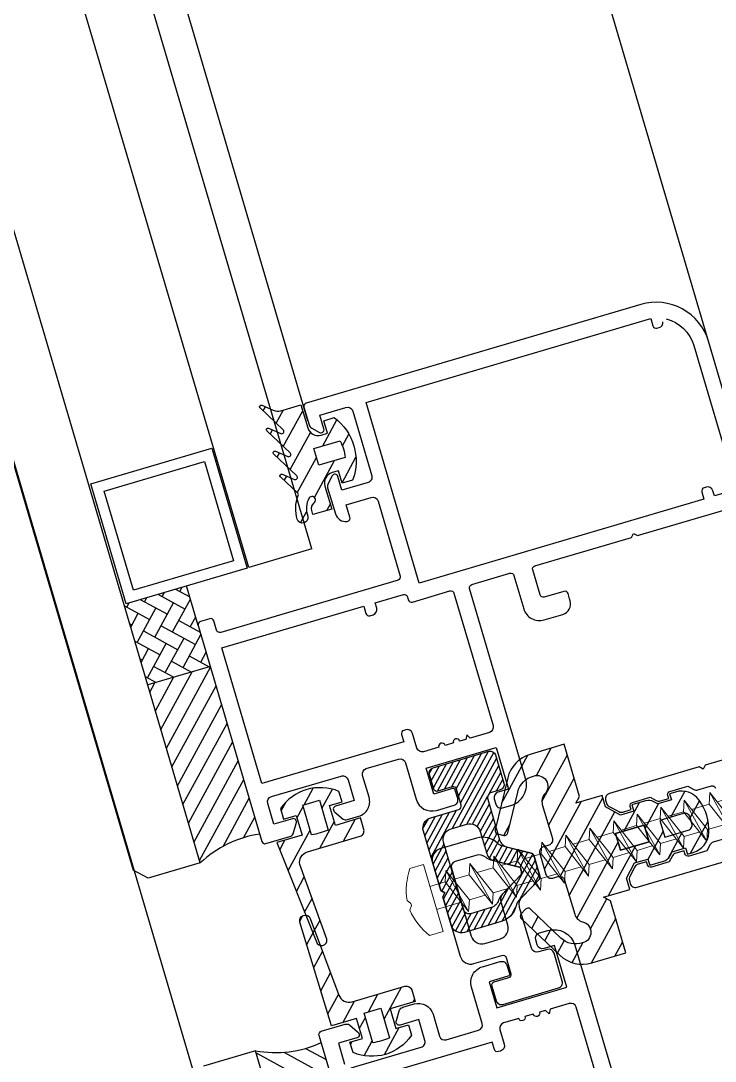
# Model space of a CAD drawing. Header units: millimetres. Extents: x 62878 to 70819, y -67946 to -61850.
# Drawn here: x 64360.57 to 64366.95, y -66255.26 to -66245.69 of the extents above; entities that cross this region are included whole.
import ezdxf

# ---------------------------------------------------------------- set-up
doc = ezdxf.new("R2010")
doc.units = ezdxf.units.MM
doc.layers.add('alan hesabı1', color=7, linetype='Continuous', plot=False)
doc.layers.add('DOGRAMA', color=171, linetype='Continuous', lineweight=0)
pattern_1 = [(61.42665841833924, (64407.10386837934, -66355.78422758801), (0.1394151397588898, -0.07592747398675415), [])]

# ---------------------------------------------------------------- blocks, each defined once
blk = doc.blocks.new('a2we')
at = {"lineweight": 5, "ltscale": 0.5}
for p, q in [((-196.0144480926461, -415.2868589025547), (-196.5925912144022, -417.2488821181558)), ((-196.0144480926461, -415.2868589025547), (-195.4639709594615, -417.7110762494052)), ((-197.5747968978259, -417.6063757508618), (-196.5747276986959, -417.2423803302317)), ((-194.1582851917165, -418.2620245979042), (-197.5747968978259, -417.6063757508618)), ((-195.1583543907882, -418.6260200186506), (-197.5747968978259, -417.6063757508618)), ((-196.8896500078097, -417.895480952812), (-197.0961171580722, -418.3448917148726)), ((-196.5747276986959, -417.2423803302317), (-194.1582851917165, -418.2620245979042)), ((-197.1143788935161, -419.7428166739272), (-197.1143788935161, -418.4283854465556)), ((-194.1582851917165, -418.2620245979042), (-195.1583543907882, -418.6260200186506)), ((-195.1583543907882, -418.6260200186506), (-194.9264251741961, -419.2953524503964)), ((-198.1144480926461, -420.1068120946153), (-197.1143788935161, -419.7428166739268)), ((-197.1143788935161, -419.7428166739268), (-193.9153324771005, -421.0399975355008)), ((-197.1143788935161, -419.7428166739268), (-193.9153324771005, -421.0399975355008)), ((-194.9154016761394, -420.634479622855), (-194.9154016761394, -419.3608343693425)), ((-194.9154016761721, -421.4039929561312), (-198.1144480926461, -420.1068120946153)), ((-193.9153324771005, -421.0399975355008), (-198.1144480926461, -420.1068120946153)), ((-197.1143788935161, -422.2969096404012), (-197.1143788935162, -420.512330007273)), ((-193.9153324771005, -421.0399975355008), (-194.9154016761721, -421.4039929561312)), ((-194.9154016761721, -423.1885725893157), (-194.9154016761721, -421.4039929561312)), ((-198.1144480926461, -422.6609050610894), (-197.1143788935161, -422.2969096404012)), ((-194.9154016761721, -423.9580859226053), (-198.1144480926461, -422.6609050610894)), ((-193.9153324771005, -423.594090501975), (-198.1144480926461, -422.6609050610894)), ((-197.1143788935161, -422.2969096404012), (-193.9153324771005, -423.594090501975)), ((-197.1143788935161, -422.2969096404012), (-193.9153324771005, -423.594090501975)), ((-197.1143788935161, -424.8510026068752), (-197.1143788935162, -423.0664229737469)), ((-193.9153324771005, -423.594090501975), (-194.9154016761721, -423.9580859226053)), ((-194.9154016761721, -425.7426655557898), (-194.9154016761721, -423.9580859226053)), ((-198.1144480926461, -425.2149980275636), (-197.1143788935161, -424.8510026068752)), ((-194.9154016761721, -426.5121788890793), (-198.1144480926461, -425.2149980275636)), ((-193.9153324771005, -426.1481834684492), (-198.1144480926461, -425.2149980275636)), ((-197.1143788935161, -424.8510026068752), (-193.9153324771005, -426.1481834684492)), ((-197.1143788935161, -424.8510026068752), (-193.9153324771005, -426.1481834684492)), ((-197.1143788935161, -427.3050955733496), (-197.1143788935162, -425.6205159402211)), ((-193.9153324771005, -426.1481834684492), (-194.9154016761721, -426.5121788890793)), ((-194.9154016761721, -428.1967585222638), (-194.9154016761721, -426.5121788890793)), ((-198.1144480926461, -427.669090994038), (-197.1143788935161, -427.3050955733496)), ((-194.9154016761721, -428.9662718555534), (-198.1144480926461, -427.669090994038)), ((-193.9153324771005, -428.6022764349236), (-198.1144480926461, -427.669090994038)), ((-197.1143788935161, -427.3050955733496), (-193.9153324771005, -428.6022764349236)), ((-197.1143788935161, -427.3050955733496), (-193.9153324771005, -428.6022764349236)), ((-197.1143788935161, -429.5591885398237), (-197.1143788935161, -428.0237477951896)), ((-193.9153324771005, -428.6022764349236), (-194.9154016761721, -428.9662718555534)), ((-198.1144480926461, -429.9231839605702), (-197.1143788935161, -429.5591885398237)), ((-197.1143788935161, -429.5591885398237), (-193.9153324771005, -430.8563694013976)), ((-197.1143788935161, -429.5591885398237), (-193.9153324771005, -430.8563694013976)), ((-194.9154016761721, -430.450851488738), (-194.9154016761721, -428.9662718555534)), ((-194.9154016761721, -431.2203648220857), (-198.1144480926461, -429.9231839605702)), ((-193.9153324771005, -430.8563694013976), (-198.1144480926461, -429.9231839605702)), ((-197.1143788935161, -431.8132815063559), (-197.1143788935161, -430.2778407616635)), ((-193.9153324771005, -430.8563694013976), (-194.9154016761721, -431.2203648220857)), ((-194.9154016761721, -432.7049444552304), (-194.9154016761721, -431.2203648220857)), ((-198.1144480926461, -432.177276926986), (-197.1143788935161, -431.8132815063559)), ((-194.9154016761721, -433.4744577885599), (-198.1144480926461, -432.177276926986)), ((-193.9153324771005, -433.1104623678716), (-198.1144480926461, -432.177276926986)), ((-197.1143788935161, -431.8132815063559), (-193.9153324771005, -433.1104623678716)), ((-197.1143788935161, -431.8132815063559), (-193.9153324771005, -433.1104623678716)), ((-197.1143788935161, -434.0673744728301), (-197.1143788935161, -432.5319337281958)), ((-193.9153324771005, -433.1104623678716), (-194.9154016761721, -433.4744577885599)), ((-198.1144480926461, -434.4313698935184), (-197.1143788935161, -434.0673744728301)), ((-197.1143788935161, -434.0673744728301), (-193.9153324771005, -435.364555334404)), ((-197.1143788935161, -434.0673744728301), (-193.9153324771005, -435.364555334404)), ((-194.9154016761721, -434.9590374217446), (-194.9154016761721, -433.4744577885599)), ((-194.9154016761721, -435.7285507550341), (-198.1144480926461, -434.4313698935184)), ((-193.9153324771005, -435.364555334404), (-198.1144480926461, -434.4313698935184)), ((-197.1143788935161, -436.3642339800811), (-197.1143788935161, -434.7860266946118)), ((-193.9153324771005, -435.364555334404), (-194.9154016761721, -435.7285507550341)), ((-194.9154016761721, -437.2558969289955), (-194.9154016761721, -435.7285507550341)), ((-198.1144480926461, -436.7282294008277), (-197.1143788935161, -436.3642339800811)), ((-194.9154016761721, -438.0254102623434), (-198.1144480926461, -436.7282294008277)), ((-193.9153324771005, -437.6614148416551), (-198.1144480926461, -436.7282294008277)), ((-197.1143788935161, -436.3642339800811), (-193.9153324771005, -437.6614148416551)), ((-197.1143788935161, -436.3642339800811), (-193.9153324771005, -437.6614148416551)), ((-197.1143788935161, -438.6610934873901), (-197.1143788935161, -437.1337473134849)), ((-193.9153324771005, -437.6614148416551), (-194.9154016761721, -438.0254102623434)), ((-194.9154016761721, -439.5527564362646), (-194.9154016761721, -438.0254102623434)), ((-198.1144480926461, -439.0250889080787), (-197.1143788935161, -438.6610934873901)), ((-194.9154016761721, -440.3222697695944), (-198.1144480926461, -439.0250889080787)), ((-193.9153324771005, -439.9582743489061), (-198.1144480926461, -439.0250889080787)), ((-197.1143788935161, -438.6610934873901), (-193.9153324771005, -439.9582743489061)), ((-197.1143788935161, -438.6610934873901), (-193.9153324771005, -439.9582743489061)), ((-197.1143788935161, -440.9579529946993), (-197.1143788935161, -439.430606820736)), ((-193.9153324771005, -439.9582743489061), (-194.9154016761721, -440.3222697695944)), ((-198.1144480926461, -441.3219484153295), (-197.1143788935161, -440.9579529946993)), ((-197.1143788935161, -440.9579529946993), (-193.9153324771005, -442.2551338562151)), ((-194.9154016761721, -441.849615943574), (-194.9154016761721, -440.3222697695944)), ((-194.9154016761721, -442.6191292769035), (-198.1144480926461, -441.3219484153295)), ((-193.9153324771005, -442.2551338562151), (-198.1144480926461, -441.3219484153295)), ((-197.1143788935161, -443.2537258831643), (-197.1143788935161, -441.7274663280053)), ((-193.9153324771005, -442.2551338562151), (-194.9154016761721, -442.6191292769035)), ((-194.9154016761721, -444.1453888320787), (-194.9154016761721, -442.6191292769035)), ((-198.1144480926461, -443.6177213039109), (-197.1143788935161, -443.2537258831643)), ((-194.9154016761721, -444.9149021654266), (-198.1144480926461, -443.6177213039109)), ((-193.9153324771005, -444.5509067447383), (-198.1144480926461, -443.6177213039109)), ((-197.1143788935161, -443.2537258831643), (-193.9153324771005, -444.5509067447383)), ((-197.1143788935161, -445.5538642814245), (-197.1143788935161, -444.0232392165685)), ((-193.9153324771005, -444.5509067447383), (-194.9154016761721, -444.9149021654266)), ((-194.9154016761721, -446.4455272302989), (-194.9154016761721, -444.9149021654266)), ((-198.1144480926461, -445.9178597020545), (-197.1143788935161, -445.5538642814245)), ((-197.1143788935161, -445.5538642814245), (-193.9153324771005, -446.8510451429402)), ((-197.1143788935161, -445.5538642814245), (-193.9153324771005, -446.8510451429402)), ((-193.9153324771005, -446.8510451429402), (-198.1144480926461, -445.9178597020545)), ((-194.9154016761721, -447.2150405636282), (-198.1144480926461, -445.9178597020545)), ((-197.1143788935161, -447.8540026795677), (-197.1143788935161, -446.3233776147298)), ((-193.9153324771005, -446.8510451429402), (-194.9154016761721, -447.2150405636282)), ((-194.9154016761721, -448.7456656284821), (-194.9154016761721, -447.2150405636282)), ((-197.1143788935161, -447.8540026795677), (-198.1144480926461, -448.2179981003141)), ((-194.9154016761721, -449.5151789618299), (-198.1144480926461, -448.2179981003141)), ((-198.1144480926461, -448.2179981003141), (-193.9153324771005, -449.1511835411412)), ((-193.9153324771005, -449.1511835411412), (-197.1143788935161, -447.8540026795677)), ((-197.1143788935161, -450.1541410778275), (-197.1143788935161, -448.6235160129718)), ((-193.9153324770423, -449.1511835411412), (-194.9154016761721, -449.5151789618299)), ((-194.9154016761723, -451.0458040266858), (-194.9154016761721, -449.5151789618299)), ((-198.1144480926461, -450.5181364984577), (-197.1143788935161, -450.1541410778275)), ((-194.9154016761721, -451.8153173600317), (-198.1144480926461, -450.5181364984577)), ((-193.9153324770423, -451.4513219393434), (-198.1144480926461, -450.5181364984577)), ((-197.1143788935161, -450.1541410778275), (-193.9153324770423, -451.4513219393434)), ((-197.1143788935161, -453.2868589025547), (-197.1143788935162, -450.9236544111328)), ((-193.9153324770423, -451.4513219393434), (-194.9154016761721, -451.8153173600317)), ((-194.9154016761721, -453.2868589025547), (-194.9154016761721, -451.8153173600317)), ((-192.7980524524961, -453.2868589025547), (-199.230843732796, -453.2868589025547)), ((-199.230843732796, -454.5827171301502), (-199.230843732796, -453.2868589025547)), ((-192.7980524524961, -454.5827171301502), (-192.7980524524961, -453.2868589025547))]:
    blk.add_line(p, q, dxfattribs=at)
blk.add_lwpolyline([(-196.4690204826777, -455.6637351848848), (-196.1125089353335, -455.3998333582319), (-195.9163872499585, -455.3998333582319), (-195.5598757026143, -455.6637351848848)], dxfattribs=at)
for centre, radius, start, end in [((-196.9143788935627, -418.4283854465556), 0.2, 155.3251238657465, 180), ((-195.115401676151, -419.3608343693425), 0.2, 0, 19.11162363728389), ((-195.6603624057317, -449.5292358589606), 6.187568978619671, 234.757305859688, 262.4904896380407), ((-196.3685337795604, -449.5292358589606), 6.187568978619673, 277.5095103619591, 305.2426941403116)]:
    blk.add_arc(centre, radius, start, end, dxfattribs=at)

msp = doc.modelspace()

# ---------------------------------------------------------------- hatches: boundary and pattern name
at = {"layer": 'DOGRAMA', "lineweight": -2}
h = msp.add_hatch(dxfattribs=at)
h.set_pattern_fill('ANSI31', color=256, scale=0.05, angle=433.5057849383392, style=0)
h.set_pattern_definition(pattern_1)
edge = h.paths.add_edge_path(flags=16)
edge.add_arc((64363.14993839779, -66249.73863050257), 0.4000000000182461, 4.889699402883025, 27.963617468462076, ccw=False)
edge.add_line((64363.54848265232, -66249.70453538279), (64363.30684697011, -66249.7757748145))
edge.add_line((64363.30684697011, -66249.7757748145), (64363.26160092644, -66249.62230561391))
edge.add_line((64363.26160092644, -66249.62230561391), (64363.50323660857, -66249.5510661822))
edge = h.paths.add_edge_path()
edge.add_arc((64363.14993839776, -66249.73863050243), 0.4999999999976793, -20.443239228868322, 53.296556062951026, ccw=False)
edge.add_line((64363.61844773116, -66249.91327014427), (64363.52252948081, -66249.94154892162))
edge.add_line((64363.52252948081, -66249.94154892162), (64363.48859494803, -66249.82644702114))
edge.add_line((64363.48859494803, -66249.82644702114), (64363.43104399784, -66249.84341428753))
edge.add_arc((64363.45932277516, -66249.93933253794), 0.1000000000350458, 106.4266584177149, 196.4266584205347)
edge.add_line((64363.36340452475, -66249.96761131527), (64363.42561783487, -66250.17863146604))
edge.add_line((64363.42561783487, -66250.17863146604), (64363.25296498418, -66250.22953326523))
edge.add_line((64363.25296498418, -66250.22953326523), (64363.24180069414, -66250.1916653208))
edge.add_arc((64363.3041475569, -66250.17328411559), 0.06500000000142016, 128.0173228656188, 196.4266583788006, ccw=False)
edge.add_arc((64363.24398066625, -66250.09632198108), 0.0326894307357409, 308.0173229350045, 501.8569375548964)
edge.add_arc((64363.39171559445, -66250.17422041568), 0.1992591642444687, 150.5104368826005, 200.7763440424505)
edge.add_arc((64363.15707067976, -66250.25777582283), 0.0500279772688919, -162.60118294773702, 14.912053365945326, ccw=False)
edge.add_arc((64363.41793566108, -66250.1762179668), 0.3233450412614109, 158.0409955297766, 197.3673056847739, ccw=False)
edge.add_arc((64363.09949973576, -66250.0478264608), 0.01999999999116121, 338.0409956070527, 406.4266584686609)
edge.add_line((64363.11328538631, -66250.03333660784), (64362.95386923379, -66249.88166803106))
edge.add_arc((64362.96420847174, -66249.87080064135), 0.01500000001503355, 66.42665834388993, 226.4266583342163, ccw=False)
edge.add_line((64362.97020731116, -66249.8570524078), (64363.08305613038, -66249.90629232944))
edge.add_arc((64363.09105458292, -66249.88796135137), 0.01999999999910828, 246.4266584020146, 406.4266583946219)
edge.add_line((64363.10484023349, -66249.87347149843), (64362.89165592376, -66249.67064788031))
edge.add_arc((64362.90199516169, -66249.65978049058), 0.01500000002107349, 66.42665844253781, 226.4266584712484, ccw=False)
edge.add_line((64362.90799400109, -66249.646032257), (64363.02084282027, -66249.69527217864))
edge.add_arc((64363.02884127281, -66249.67694120055), 0.02000000001535564, 246.4266583995821, 406.4266583507856)
edge.add_line((64363.04262692339, -66249.66245134763), (64362.82944261362, -66249.45962772948))
edge.add_arc((64362.83978185157, -66249.44876033976), 0.01500000002056111, 66.42665836611928, 226.4266583926648, ccw=False)
edge.add_line((64362.84578069099, -66249.43501210619), (64362.9586295102, -66249.4842520278))
edge.add_arc((64362.96662796273, -66249.46592104975), 0.01999999998577074, 246.4266583853426, 406.4266583946219)
edge.add_line((64362.98041361331, -66249.45143119681), (64362.76722930355, -66249.24860757866))
edge.add_arc((64362.77756854146, -66249.23774018897), 0.01499999997439965, 66.42665842030851, 226.4266584167142, ccw=False)
edge.add_line((64362.78356738086, -66249.22399195541), (64362.88885843395, -66249.269934157))
edge.add_arc((64362.92885069662, -66249.17827926663), 0.1000000000030593, 246.4266584129909, 286.4266584104345)
edge.add_line((64362.95712947392, -66249.274197517), (64363.14283006168, -66249.21944896237))
edge.add_line((64363.14283006168, -66249.21944896237), (64363.20504337177, -66249.43046911315))
edge.add_arc((64363.30096162214, -66249.40219033584), 0.09999999999809335, 196.4266584196107, 286.4266584207896)
edge.add_line((64363.32924039946, -66249.4981085862), (64363.38679134967, -66249.48114131985))
edge.add_line((64363.38679134967, -66249.48114131985), (64363.35285681688, -66249.3660394194))
edge.add_line((64363.35285681688, -66249.3660394194), (64363.44877506729, -66249.33776064207))
h = msp.add_hatch(dxfattribs=at)
h.set_pattern_fill('AR-HBONE', color=256, scale=0.03, angle=433.5057849383392, style=0)
h.set_pattern_definition([(331.4266584183393, (64395.28074358262, -66236.79754898587), (0.1627786686581245, 0.04799067648917342), [0.359999999999998, -0.1199999999999995]), (61.42665841833924, (64395.38612825518, -66236.85494298194), (0.1627786686581245, 0.04799067648917342), [0.3599999999999978, -0.1199999999999994])])
h.paths.add_polyline_path([(64362.16156100465, -66251.12470774734), (64362.09086406136, -66250.88491212142), (64361.51535455917, -66251.05458478532), (64361.73408463298, -66251.7964911892), (64362.30959413517, -66251.62681852533)])
h = msp.add_hatch(dxfattribs=at)
h.set_pattern_fill('ANSI31', color=256, scale=0.03999999999999999, angle=433.5057849383392, style=0)
h.set_pattern_definition([(61.42665841833924, (64412.84446017445, -66375.25563241256), (0.1115321118071118, -0.06074197918940329), [])])
h.paths.add_polyline_path([(64362.36141370428, -66251.89983041403, 0.4142135623420975), (64362.39556788692, -66251.91843126914), (64362.76389896144, -66253.16776648017, 0.1532309010706403), (64362.21666823657, -66253.4333573944), (64361.81228172101, -66252.06172641418)])
h.paths.add_polyline_path([(64362.30959413517, -66251.62681852533), (64362.38001455939, -66251.86567623143, 0.4142135623575963), (64362.36141370428, -66251.89983041403), (64361.81228172101, -66252.06172641418), (64361.73408463298, -66251.7964911892)])
h = msp.add_hatch(dxfattribs=at)
h.set_pattern_fill('ANSI31', color=256, scale=0.05, angle=433.5057849383392, style=0)
h.set_pattern_definition(pattern_1)
edge = h.paths.add_edge_path(flags=16)
edge.add_arc((64366.69047205678, -66253.08395879864), 0.04999999999144209, 286.426658404795, 376.4266584071527)
edge.add_line((64366.73843118196, -66253.06981941), (64366.72146391555, -66253.01226845976))
edge.add_arc((64366.67350479036, -66253.02640784843), 0.05000000000665127, 16.42665843442645, 106.4266584447816)
edge.add_line((64366.65936540168, -66252.97844872325), (64366.44354933836, -66253.04207597222))
edge.add_line((64366.44354933836, -66253.04207597222), (64366.48879538209, -66253.1955451728))
edge.add_line((64366.48879538209, -66253.1955451728), (64366.70461144543, -66253.13191792382))
h.paths.add_polyline_path([(64366.34491800653, -66253.23796333876), (64366.29967196284, -66253.08449413821), (64366.03589677432, -66253.16226077582), (64366.08114281805, -66253.31572997638)], flags=16)
edge = h.paths.add_edge_path()
edge.add_arc((64366.64340098129, -66252.97272983546), 0.1999999999899915, 35.86043952302417, 106.4266584076148)
edge.add_line((64366.5868434267, -66252.78089333473), (64366.53283719408, -66252.7968155416))
edge.add_line((64366.53283719408, -66252.7968155416), (64366.54980446047, -66252.85436649183))
edge.add_line((64366.54980446047, -66252.85436649183), (64366.42675643201, -66252.89064371523))
edge.add_line((64366.42675643201, -66252.89064371523), (64366.38861468256, -66252.86987117438))
edge.add_arc((64366.3407863525, -66252.95769173483), 0.09999999997396947, 61.42665841585919, 106.4266584151501)
edge.add_line((64366.3125075752, -66252.86177348449), (64366.18753149278, -66252.89861913993))
edge.add_line((64366.18753149278, -66252.89861913993), (64366.2044987592, -66252.95617009018))
edge.add_line((64366.2044987592, -66252.95617009018), (64366.08145073069, -66252.99244731355))
edge.add_line((64366.08145073069, -66252.99244731355), (64365.94270311616, -66252.91688338332))
edge.add_line((64365.94270311616, -66252.91688338332), (64365.91208164821, -66252.81301900491))
edge.add_line((64365.91208164821, -66252.81301900491), (64365.67228602227, -66252.88371594819))
edge.add_line((64365.67228602227, -66252.88371594819), (64365.70610575881, -66252.82161743437))
edge.add_line((64365.70610575881, -66252.82161743437), (64365.56471187219, -66252.34202618252))
edge.add_line((64365.56471187219, -66252.34202618252), (64365.25125835411, -66252.43443906748))
edge.add_arc((64365.33609468606, -66252.72219381857), 0.2999999999873011, 106.4266584200037, 166.4266584210172)
edge.add_line((64365.04447359558, -66252.65178686166), (64364.92917466677, -66253.12934761461))
edge.add_arc((64364.9583367758, -66253.1363883103), 0.02999999997447413, 166.4266584011719, 256.4266584114185)
edge.add_line((64364.95129608011, -66253.16555041932), (64365.00962029823, -66253.17963181072))
edge.add_arc((64365.0166609939, -66253.15046970166), 0.03000000000300747, 256.4266584715099, 346.42665847151)
edge.add_line((64365.04582310296, -66253.15751039733), (64365.13673234646, -66252.7809701535))
edge.add_arc((64365.33114640677, -66252.82790812476), 0.199999999985751, 104.50706108191511, 166.4266584233926, ccw=False)
edge.add_arc((64365.31383677859, -66252.72875593172), 0.1000000000150432, -43.57334158497008, 109.14150601560621, ccw=False)
edge.add_arc((64365.45873530804, -66252.86661243741), 0.09999999997510009, 136.4266584156171, 196.4266584151501)
edge.add_line((64365.36281705769, -66252.89489121472), (64365.45523066519, -66253.20834718355))
edge.add_arc((64365.40727153999, -66253.2224865722), 0.050000000012379, -73.57334159992058, 16.426658397721724, ccw=False)
edge.add_line((64365.42141092863, -66253.27044569739), (64365.3734660619, -66253.28458088233))
edge.add_arc((64365.38760545058, -66253.33254000751), 0.05000000000172985, 106.4266584447816, 196.4266584504211)
edge.add_line((64365.3396463254, -66253.3466793962), (64365.39620388002, -66253.53851589691))
edge.add_arc((64365.44416300522, -66253.52437650827), 0.050000000012379, 196.4266583977216, 286.4266584080767)
edge.add_line((64365.45830239387, -66253.57233563346), (64365.5062472606, -66253.5582004485))
edge.add_arc((64365.52038664926, -66253.60615957367), 0.04999999998159925, 16.42665842550508, 106.4266584255052, ccw=False)
edge.add_line((64365.56834577442, -66253.59202018501), (64365.66075938193, -66253.90547615386))
edge.add_arc((64365.75667763229, -66253.8771973765), 0.1000000000104387, 196.4266584436027, 256.4266584465897)
edge.add_arc((64365.70973966103, -66254.07161143684), 0.1000000000084862, -76.28818919166059, 76.4266584041091, ccw=False)
edge.add_arc((64365.67049173457, -66253.97892712925), 0.1999999999079647, 226.4266584159106, 288.34625576114, ccw=False)
edge.add_line((64365.53263522893, -66254.12382565864), (64365.25199643388, -66253.8568258224))
edge.add_arc((64365.23131795805, -66253.8785606018), 0.0299999999749, 46.42665844495985, 136.426658425314)
edge.add_line((64365.20958317865, -66253.85788212597), (64365.16822622694, -66253.9013516848))
edge.add_arc((64365.18996100634, -66253.92203016068), 0.03000000000473496, 136.4266583649084, 226.4266583653977)
edge.add_line((64365.16928253047, -66253.94376494008), (64365.52521280996, -66254.2823971179))
edge.add_arc((64365.7319975685, -66254.06504932376), 0.2999999999712055, 226.42665841245, 286.4266584120064)
edge.add_line((64365.81683390041, -66254.35280407485), (64366.13028741854, -66254.26039118985))
edge.add_line((64366.13028741854, -66254.26039118985), (64365.98889353194, -66253.78079993806))
edge.add_line((64365.98889353194, -66253.78079993806), (64365.92679501809, -66253.7469802015))
edge.add_line((64365.92679501809, -66253.7469802015), (64366.16659064403, -66253.6762832582))
edge.add_line((64366.16659064403, -66253.6762832582), (64366.13596917612, -66253.57241887982))
edge.add_line((64366.13596917612, -66253.57241887982), (64366.21153310637, -66253.43367126524))
edge.add_line((64366.21153310637, -66253.43367126524), (64366.33458113478, -66253.39739404185))
edge.add_line((64366.33458113478, -66253.39739404185), (64366.35154840118, -66253.45494499209))
edge.add_line((64366.35154840118, -66253.45494499209), (64366.47652448365, -66253.4180993366))
edge.add_arc((64366.44824570634, -66253.32218108627), 0.09999999996114095, 286.4266584215065, 331.4266584211875)
edge.add_line((64366.53606626679, -66253.37000941632), (64366.55683880768, -66253.33186766692))
edge.add_line((64366.55683880768, -66253.33186766692), (64366.6798868361, -66253.29559044352))
edge.add_line((64366.6798868361, -66253.29559044352), (64366.69685410251, -66253.35314139372))
edge.add_line((64366.69685410251, -66253.35314139372), (64366.75086033509, -66253.33721918684))
edge.add_arc((64366.69430278051, -66253.1453826861), 0.1999999999957418, 286.4266584044366, 356.9928772908863)
edge.add_arc((64366.42417525338, -66253.13119222914), 0.4704999999738341, 356.9928773079781, 395.8604395431292)
at = {"layer": 'DOGRAMA', "lineweight": -2, "ltscale": 5}
h = msp.add_hatch(dxfattribs=at)
h.set_pattern_fill('ANSI31', color=256, scale=0.015, angle=433.5057849383392, style=0)
h.set_pattern_definition([(61.42665841833924, (64407.10386837934, -66355.78422758801), (0.04182454192766689, -0.02277824219602622), [])])
edge = h.paths.add_edge_path(flags=16)
edge.add_line((64365.16392441733, -66253.48859435873), (64365.17163805712, -66253.51475810779))
edge.add_arc((64365.14286258203, -66253.52324174096), 0.02999999997235457, -43.57334162355619, 16.426658376905323, ccw=False)
edge.add_line((64365.16459736141, -66253.5439202168), (64364.98513689148, -66253.7325479356))
edge.add_arc((64365.05758615617, -66253.80147618837), 0.09999999992970719, 136.4266584369058, 164.2856165473396)
edge.add_arc((64364.86506139924, -66253.74730776632), 0.1000000000283972, 286.4266584200727, 344.28561653793975, ccw=False)
edge.add_line((64364.89334017656, -66253.8432260167), (64364.70131926928, -66253.89983793838))
edge.add_arc((64364.68717988063, -66253.85187881324), 0.04999999996558376, 196.4266584118683, 286.42665842222345, ccw=False)
edge.add_line((64364.63922075547, -66253.86601820188), (64364.45540870284, -66253.2425495745))
edge.add_arc((64364.55132695324, -66253.21427079718), 0.1000000000260092, 106.42665841771489, 196.4266584148952, ccw=False)
edge.add_line((64364.52304817591, -66253.11835254678), (64364.66710995805, -66253.07588001377))
edge.add_arc((64364.69538873537, -66253.17179826413), 0.09999999999317194, 16.426658419610817, 106.42665842478829, ccw=False)
edge.add_line((64364.79130698574, -66253.14351948681), (64364.85105884563, -66253.34619069118))
edge.add_arc((64364.94697709598, -66253.31791191388), 0.09999999998002031, 196.4266584139712, 256.4266584143095)
edge.add_line((64364.92350811033, -66253.41511894403), (64365.1421896379, -66253.46791588291))
edge.add_arc((64365.13514894224, -66253.49707799195), 0.0299999999854468, 16.426658483536073, 76.4266584920033, ccw=False)
edge = h.paths.add_edge_path()
edge.add_line((64364.61620815888, -66252.90322716311), (64364.57237605409, -66252.75455387503))
edge.add_arc((64364.54360057894, -66252.76303750824), 0.03000000004053166, 16.42665842544137, 106.4266584121125)
edge.add_line((64364.53511694574, -66252.73426203309), (64364.40083139523, -66252.77385232138))
edge.add_arc((64364.39234776206, -66252.74507684627), 0.02999999998631252, 196.4266583384587, 286.42665836904604, ccw=False)
edge.add_line((64364.36357228695, -66252.75356047942), (64364.32398199866, -66252.61927492895))
edge.add_arc((64364.37194112387, -66252.60513554029), 0.05000000003045205, 106.42665840664301, 196.4266584090007, ccw=False)
edge.add_line((64364.35780173521, -66252.55717641507), (64364.87096437466, -66252.40588495643))
edge.add_arc((64364.88510376333, -66252.45384408164), 0.05000000002758818, 16.426658427353118, 106.42665842735309, ccw=False)
edge.add_line((64364.93306288854, -66252.43970469297), (64365.00941558727, -66252.69868396899))
edge.add_arc((64364.9614564621, -66252.71282335765), 0.04999999998857822, -73.57334158249222, 16.426658423147387, ccw=False)
edge.add_line((64364.97559585075, -66252.76078248282), (64364.89406533793, -66252.78481944352))
edge.add_arc((64364.90820472658, -66252.83277856871), 0.05000000000745758, 106.4266584080767, 196.4266584024372)
edge.add_line((64364.8602456014, -66252.84691795736), (64364.97044608165, -66253.2207048837))
edge.add_arc((64365.06636433199, -66253.1924261064), 0.09999999997304133, 196.4266584151501, 256.4266584123527)
edge.add_line((64365.04289534635, -66253.28963313653), (64365.26157687391, -66253.34243007546))
edge.add_arc((64365.25453617827, -66253.3715921845), 0.02999999998203161, 16.426658514123517, 76.42665851901921, ccw=False)
edge.add_line((64365.28331165335, -66253.36310855126), (64365.34000557221, -66253.5554075833))
edge.add_arc((64365.31123009708, -66253.56389121652), 0.03000000001959474, -43.573341557486515, 16.426658437230174, ccw=False)
edge.add_line((64365.33296487653, -66253.58456969238), (64365.14692162104, -66253.78011646036))
edge.add_arc((64365.2193708857, -66253.84904471322), 0.09999999996353258, 136.426658386295, 166.9153300980024)
edge.add_arc((64364.92715991308, -66253.78112750285), 0.2000000000079244, 286.42665842161006, 346.91533013303297, ccw=False)
edge.add_line((64364.98371746772, -66253.97296400358), (64364.64781918486, -66254.07199409125))
edge.add_arc((64364.61954040756, -66253.97607584088), 0.1000000000009572, 196.4266584104345, 286.4266584104345, ccw=False)
edge.add_line((64364.52362215718, -66254.00435461818), (64364.44726945845, -66253.74537534222))
edge.add_line((64364.44726945845, -66253.74537534222), (64364.46756130038, -66253.70811623389))
edge.add_line((64364.46756130038, -66253.70811623389), (64364.43030219205, -66253.68782439198))
edge.add_line((64364.43030219205, -66253.68782439198), (64364.26911316135, -66253.14109036488))
edge.add_arc((64364.36503141171, -66253.11281158756), 0.09999999999111438, 106.42665842078961, 196.4266584207896, ccw=False)
edge.add_line((64364.33675263439, -66253.0168933372), (64364.59591631698, -66252.94048627141))
edge.add_arc((64364.58743268378, -66252.91171079631), 0.02999999999660028, 286.4266584356903, 376.4266584223615)
at = {"layer": 'DOGRAMA', "lineweight": -2}
h = msp.add_hatch(dxfattribs=at)
h.set_pattern_fill('ANSI31', color=256, scale=0.05, angle=433.5057849383392, style=0)
h.set_pattern_definition(pattern_1)
edge = h.paths.add_edge_path(flags=16)
edge.add_arc((64363.12968966725, -66252.51660694477), 0.6682513992299141, 279.55097920493665, 293.30233763511785, ccw=False)
edge.add_line((64363.24056934277, -66253.17559528316), (64363.15991993782, -66252.90204209075))
edge.add_line((64363.15991993782, -66252.90204209075), (64363.31338913845, -66252.85679604702))
edge.add_line((64363.31338913845, -66252.85679604702), (64363.39403854335, -66253.13034923945))
edge = h.paths.add_edge_path()
edge.add_line((64363.72097987768, -66253.12538582696), (64363.68987322265, -66253.01987575159))
edge.add_line((64363.68987322265, -66253.01987575159), (64363.45966942174, -66253.08774481712))
edge.add_line((64363.45966942174, -66253.08774481712), (64363.40593974485, -66252.90550014144))
edge.add_line((64363.40593974485, -66252.90550014144), (64363.5210416453, -66252.87156560867))
edge.add_line((64363.5210416453, -66252.87156560867), (64363.49276286801, -66252.77564735827))
edge.add_arc((64363.3209051854, -66253.18286835102), 0.442000000013453, 67.11901030265365, 145.7343065346807)
edge.add_line((64362.95562066594, -66252.93400851125), (64362.98389944326, -66253.02992676162))
edge.add_line((64362.98389944326, -66253.02992676162), (64363.0990013437, -66252.99599222887))
edge.add_line((64363.0990013437, -66252.99599222887), (64363.15273102063, -66253.17823690454))
edge.add_line((64363.15273102063, -66253.17823690454), (64362.92252721973, -66253.24610597013))
edge.add_line((64362.92252721973, -66253.24610597013), (64363.28457444208, -66254.15796598772))
edge.add_arc((64363.33253356727, -66254.14382659906), 0.05000000000253616, 196.4266584184318, 369.7168216089896)
edge.add_line((64363.38181626524, -66254.13538766069), (64363.13254764683, -66253.44875119893))
edge.add_arc((64363.23004246261, -66253.42650797762), 0.09999999999177128, 106.42665842078961, 192.8519288514588, ccw=False)
edge.add_line((64363.20176368529, -66253.33058972727), (64363.68716014118, -66253.18748434083))
edge.add_arc((64363.6730207525, -66253.13952521564), 0.05000000001568779, 286.426658440066, 376.4266584344264)
h = msp.add_hatch(dxfattribs=at)
h.set_pattern_fill('ANSI31', color=256, scale=0.05, angle=433.5057849383392, style=0)
h.set_pattern_definition(pattern_1)
edge = h.paths.add_edge_path(flags=16)
edge.add_arc((64363.69325411029, -66254.42815052917), 0.6682513992691832, 279.55097920944417, 293.3023376397809, ccw=False)
edge.add_line((64363.80413378587, -66255.08713886759), (64363.72348438098, -66254.81358567518))
edge.add_line((64363.72348438098, -66254.81358567518), (64363.87695358156, -66254.76833963145))
edge.add_line((64363.87695358156, -66254.76833963145), (64363.95760298645, -66255.04189282387))
edge = h.paths.add_edge_path()
edge.add_line((64364.16126896088, -66254.60111294375), (64364.19237561594, -66254.70662301917))
edge.add_line((64364.19237561594, -66254.70662301917), (64363.96217181505, -66254.77449208473))
edge.add_line((64363.96217181505, -66254.77449208473), (64364.01590149191, -66254.95673676043))
edge.add_line((64364.01590149191, -66254.95673676043), (64364.13100339239, -66254.92280222767))
edge.add_line((64364.13100339239, -66254.92280222767), (64364.15928216973, -66255.01872047801))
edge.add_arc((64363.79399765028, -66254.76986063822), 0.4420000000072744, 247.1190103017847, 325.73430653205963, ccw=False)
edge.add_line((64363.62213996767, -66255.17708163097), (64363.59386119032, -66255.08116338062))
edge.add_line((64363.59386119032, -66255.08116338062), (64363.70896309076, -66255.04722884783))
edge.add_line((64363.70896309076, -66255.04722884783), (64363.65523341389, -66254.86498417212))
edge.add_line((64363.65523341389, -66254.86498417212), (64363.425029613, -66254.93285323768))
edge.add_line((64363.425029613, -66254.93285323768), (64363.13375836152, -66253.97674823372))
edge.add_arc((64363.18171748669, -66253.96260884506), 0.04999999998857822, 23.136495245563196, 196.4266584231474, ccw=False)
edge.add_line((64363.22769605702, -66253.94296269864), (64363.49152678032, -66254.64868463403))
edge.add_arc((64363.58549521384, -66254.61448034328), 0.1000000000145663, 200.0013879965583, 286.4266584304278)
edge.add_line((64363.61377399118, -66254.71039859366), (64364.09917044706, -66254.56729320722))
edge.add_arc((64364.1133098357, -66254.6152523324), 0.04999999999144209, 16.426658404794978, 106.426658404795, ccw=False)
h = msp.add_hatch(dxfattribs=at)
h.set_pattern_fill('ANSI31', color=256, scale=0.03999999999999999, angle=433.5057849383392, style=0)
h.set_pattern_definition([(331.4266584183393, (64339.16879150298, -66125.3565241649), (0.06074197918940329, 0.1115321118071118), [])])
h.paths.add_polyline_path([(64363.67920472725, -66256.36962088115, -0.4142135623420975), (64363.69780558228, -66256.33546669853), (64363.32947450777, -66255.08613148751, -0.1532309010706403), (64362.72568622829, -66255.15988590104), (64363.13007274391, -66256.53151688127)])
h.paths.add_polyline_path([(64363.78377933404, -66256.62707944239), (64363.71335890984, -66256.38822173626, -0.4142135623575963), (64363.67920472725, -66256.36962088115), (64363.13007274391, -66256.53151688127), (64363.20826983186, -66256.79675210625)])

# ---------------------------------------------------------------- linework, layer by layer
at = {"layer": 'alan hesabı1'}
msp.add_lwpolyline([(63724.95426861863, -65595.46300699344), (64131.54280300612, -65475.35181634451), (64132.28794008258, -65475.75773597493), (64579.09331549415, -66991.10609428944), (64176.60329802258, -67109.7100704219), (64175.12696321385, -67104.70251828383), (64170.38691273129, -67106.09998781179)], close=True, dxfattribs=at)
at = {"layer": 'DOGRAMA', "lineweight": -2}
for p, q in [((64362.2166682366, -66253.43335739442), (64334.01036657398, -66157.77471417059)), ((64333.45599522083, -66158.05349974791), (64361.59972861199, -66253.49994939785)), ((64366.92766252533, -66248.76094250329), (64340.53965305874, -66159.26884200957)), ((64363.24188306572, -66250.54556679363), (64336.43835484861, -66159.64427907669)), ((64362.66282212412, -66250.71628649879), (64335.86285860597, -66159.81399670892)), ((64363.2074097082, -66249.36775299817), (64337.08533862491, -66160.77755397414)), ((64363.24188306572, -66250.54556679363), (64362.66282212412, -66250.71628649879)), ((64362.19832341516, -66251.24940147281), (64362.09086406134, -66250.88491212143)), ((64362.30959413523, -66251.6268185253), (64361.73408463298, -66251.7964911892)), ((64362.30959413523, -66251.6268185253), (64361.73408463298, -66251.7964911892)), ((64361.73707698471, -66253.57475128099), (64361.59972861199, -66253.49994939785)), ((64362.21666823657, -66253.4333573944), (64361.73707698473, -66253.57475128096)), ((64362.72568622825, -66255.15988590101), (64362.24609497641, -66255.3012797876)), ((64390.93229474538, -66350.81932114127), (64362.72599308271, -66255.16067791746))]:
    msp.add_line(p, q, dxfattribs=at)
at = {"layer": 'DOGRAMA', "lineweight": -2, "ltscale": 0.5}
for points in [[(64367.53550628488, -66250.82269429548), (64366.89075016208, -66248.63575818711, 0.4142135623730951), (64366.26976502366, -66248.29756082185), (64363.19078918688, -66249.20530957369, 0.4142135623730951), (64363.17049734496, -66249.24256868199), (64363.21837048708, -66249.40494868807, 0.1991096956269791), (64363.24241905852, -66249.43471294867), (64363.31329830225, -66249.47331479598, 0.6680969080520953), (64363.35395187805, -66249.4404781522), (64363.31670590045, -66249.31414422463), (64363.55650152638, -66249.24344728135, -0.4142135623730951), (64363.61860004024, -66249.27726701787), (64363.79392845957, -66249.87196017013, -0.4142135623730951), (64363.76010872305, -66249.934058684), (64363.52031309711, -66250.00475562728), (64363.48306429163, -66249.87841210788, 0.6680969080520438), (64363.43109920494, -66249.8728814515), (64363.39249735762, -66249.9437606952, 0.1989616347782854), (64363.38844470963, -66249.98182022941), (64363.45914448077, -66250.22162544714, 0.3728392455561729), (64363.56934828567, -66250.29231899245, 0.4568501953068724), (64363.59383791817, -66250.25414307823), (64363.55990338539, -66250.13904117777), (64363.79010718623, -66250.07117211224, -0.4142135623730951), (64363.85220570004, -66250.10499184876), (64364.05581289675, -66250.7956032514, -0.4142135623730951), (64364.03552105484, -66250.83286235972), (64362.40491079858, -66251.31360157406, -0.4142135623730951), (64362.3676516903, -66251.29330973215), (64362.34220079073, -66251.20698330684, 0.4142135623730951), (64362.3049416824, -66251.18669146491), (64362.21861525707, -66251.21214236449, 0.4142135623730951), (64362.19832341516, -66251.24940147281), (64362.78369410561, -66253.23490925542, 0.4142135623730951), (64362.82095321394, -66253.2552010973), (64363.04088417019, -66253.1903606888, 0.1989616347783402), (64363.07065802263, -66253.16630928947), (64363.09879440012, -66253.07029354355, 0.6680475602943508), (64363.06395898559, -66253.02717456414), (64362.89363694836, -66253.077389189), (64362.83707939373, -66252.88555268827, -0.4142135623730951), (64362.8708991303, -66252.82345417443), (64363.51355140773, -66252.63398636642, -0.4142135623730951), (64363.57564992156, -66252.66780610292), (64363.63220747621, -66252.85964260368), (64363.46188543901, -66252.90985722854, 0.6680475602943992), (64363.45601314816, -66252.96497772109), (64363.53174664392, -66253.03037037903, 0.1991096956271691), (64363.56979658633, -66253.03442585493), (64363.67462564217, -66253.0035199792, 0.4142135623730951), (64363.76932090447, -66252.82964414047), (64363.70993547208, -66252.62821581468, -0.4142135623730951), (64363.74375520863, -66252.56611730084), (64364.04110178478, -66252.47845309117, -0.4142135623730951), (64364.10320029862, -66252.51227282769), (64364.20217601921, -66252.84798670399, 0.4142135623730951), (64364.38847156073, -66252.94944591356), (64364.55153258636, -66252.9013719921, 0.4142135623730951), (64364.58535232287, -66252.83927347827), (64364.56272930103, -66252.76253887799, 0.4142135623730951), (64364.53788989547, -66252.74901098337), (64364.36523704487, -66252.79991278253), (64364.29454010151, -66252.56011715658), (64364.937192379, -66252.37064934861), (64365.05030748827, -66252.75432235004), (64364.95438923792, -66252.78260112739, 0.4142135623730951), (64364.92056950136, -66252.84469964121), (64364.93470889003, -66252.89265876643, 0.4142135623730951), (64364.99680740386, -66252.92647850294), (64365.07354200415, -66252.90385548108, 0.4142135623730951), (64365.20882095025, -66252.6554614257), (64364.69414720309, -66250.90974926903, -0.4142135623730951), (64364.71443904503, -66250.87249016073), (64365.06454065887, -66250.76927262354, -0.4142135623730951), (64365.10179976717, -66250.78956446545), (64365.19229185455, -66251.09650286663, 0.4142135623730951), (64365.37858739613, -66251.19796207618), (64365.55124024681, -66251.14706027703, 0.4142135623730951), (64365.61887971983, -66251.02286324935), (64365.61322396437, -66251.00367959925), (64365.59908457568, -66250.9557204741, 0.4142135623730951), (64365.56182546739, -66250.93542863218), (64365.37958079173, -66250.98915830908, -0.4142135623730951), (64365.34232168341, -66250.96886646716), (64365.27445261781, -66250.73866266626, -0.4142135623730951), (64365.29474445976, -66250.701403558), (64366.18198827565, -66250.4398248678), (64366.20228011756, -66250.4025657595), (64366.23953922585, -66250.4228576014), (64367.12678304173, -66250.16127891124, -0.4142135623730951)], [(64366.50322472435, -66248.4291235032, -0.2621398995659221), (64366.75646461156, -66248.67534847536), (64367.13257234991, -66249.95106120523, -0.4142135623730951), (64367.09875261336, -66250.01315971908), (64366.94528341277, -66250.05840576277), (64366.93114402412, -66250.01044663762, 0.4142135623730951), (64366.86904551028, -66249.97662690106), (64366.84986186021, -66249.98228265655, 0.4142135623730951), (64366.82957001827, -66250.01954176484), (64366.84936516237, -66250.0866845401), (64364.23079692732, -66250.85869516082), (64363.74157407982, -66249.19930942949), (64366.36014231478, -66248.42729880873), (64366.37993745898, -66248.49444158401, 0.4142135623730951), (64366.41719656725, -66248.51473342594), (64366.43638021727, -66248.50907767047, 0.3618128521052944), (64366.47196785687, -66248.4559010107)], [(64368.5882008334, -66252.02404111781), (64366.86167232678, -66252.53305910948), (64366.84138048488, -66252.5703182178), (64366.80412137659, -66252.55002637587), (64365.97922442342, -66252.7932238608, 0.4142135623730951), (64365.94540468693, -66252.85532237466), (64365.95368734903, -66252.88341617973, 0.1989123673795887), (64365.97773230915, -66252.9131870713), (64366.06555286964, -66252.96101540138, 0.1989123673797732), (64366.10360642334, -66252.96506424634), (64366.17965935362, -66252.94264219556), (64366.17117572046, -66252.91386672042, -0.4142135623730951), (64366.19146756235, -66252.87660761215), (64366.35452858797, -66252.8285336907), (64366.41085857095, -66252.85921180304, 0.1989123673797732), (64366.44891212467, -66252.863260648), (64366.52496505494, -66252.84083859723), (64366.51648142175, -66252.81206312211, -0.4142135623729841), (64366.53677326366, -66252.77480401381), (64366.69983428927, -66252.72673009237), (64366.75616427226, -66252.7574082047, 0.1989123673797501), (64366.79421782599, -66252.76145704965), (64366.91822988143, -66252.72489561023, -0.4142135623729288), (64366.95548898976, -66252.74518745215)], [(64367.059623768, -66253.20448686206), (64366.93561171256, -66253.2410483015, 0.1989123673796753), (64366.90584082102, -66253.26509326162), (64366.87516270864, -66253.32142324463), (64366.71210168307, -66253.36949716609, -0.4142135623736503), (64366.67484257474, -66253.34920532415), (64366.6663589415, -66253.32042984906), (64366.59030601125, -66253.34285189984, 0.1989123673797502), (64366.56053511965, -66253.36689685997), (64366.52985700733, -66253.42322684299), (64366.36679598172, -66253.47130076443, -0.4142135623732063), (64366.3295368734, -66253.4510089225), (64366.32105324018, -66253.42223344739), (64366.24500030991, -66253.44465549816, 0.1989123673796753), (64366.21522941833, -66253.46870045834), (64366.16740108825, -66253.55652101878, 0.1989123673797207), (64366.16335224333, -66253.59457457247), (64366.17163490541, -66253.62266837759, 0.4142135623730951), (64366.23373341931, -66253.65648811411), (64367.05863037244, -66253.41329062918)], [(64363.60614734048, -66255.31732868399), (64364.24879961796, -66255.12786087596, 0.4142135623730951), (64364.2826193545, -66255.06576236212), (64364.22606179986, -66254.87392586136), (64364.05573976271, -66254.92414048624, -0.6680475602943992), (64364.02090434809, -66254.88102150681), (64364.04905031741, -66254.78500293303, -0.1991096956271691), (64364.07881457808, -66254.76095436157), (64364.18364363386, -66254.73004848584, -0.4142135623730951), (64364.35751947263, -66254.8247437481), (64364.41690490502, -66255.02617207389, 0.4142135623730951), (64364.47900341883, -66255.0599918104), (64364.77634999497, -66254.97232760073, 0.4142135623730951), (64364.81016973151, -66254.91022908689), (64364.71119401091, -66254.5745152106, -0.4142135623730951), (64364.81265322047, -66254.38821966907), (64364.97571424611, -66254.34014574763, -0.4142135623730951), (64365.03781275995, -66254.37396548416), (64365.06043578178, -66254.45070008446, -0.4142135623730951), (64365.0469078872, -66254.47553948998), (64364.87425503652, -66254.52644128917), (64364.94495197983, -66254.7662369151), (64365.58760425724, -66254.57676910705), (64365.474489148, -66254.19309610559), (64365.37857089763, -66254.22137488291, -0.4142135623730951), (64365.31647238375, -66254.18755514636), (64365.30233299511, -66254.1395960212, -0.4142135623730951), (64365.33615273167, -66254.07749750737), (64365.41288733196, -66254.05487448549, -0.4142135623730951), (64365.66128138734, -66254.19015343158), (64366.17595513447, -66255.9358655883, 0.4142135623730951)], [(64363.89505005415, -66257.00449649488), (64363.30967936369, -66255.01898871223, -0.4142135623730951), (64363.3299712056, -66254.98172960394), (64363.54990216191, -66254.91688919542, -0.1989616347783402), (64363.58796169611, -66254.92094184346), (64363.66368560008, -66254.98633732928, -0.6680475602943508), (64363.6578133092, -66255.04145782183), (64363.48749127202, -66255.09167244671), (64363.54404882668, -66255.28350894747, 0.4142135623730951)]]:
    msp.add_lwpolyline(points, format="xyb", dxfattribs=at)
at = {"layer": 'DOGRAMA', "lineweight": -2}
for points in [[(64363.44877506729, -66249.33776064207, -0.3333333333332296), (64363.61844773116, -66249.91327014427), (64363.52252948081, -66249.94154892162), (64363.48859494803, -66249.82644702114), (64363.43104399784, -66249.84341428753, 0.4142135623730951), (64363.36340452475, -66249.96761131527), (64363.42561783487, -66250.17863146604), (64363.25296498418, -66250.22953326523), (64363.24180069414, -66250.1916653208, -0.3076847592325949), (64363.26411407671, -66250.12207551803, 1.128701775595035), (64363.21827137544, -66250.07613210125, 0.2229122392588673), (64363.20541381304, -66250.24490181902, -0.9785310008372164), (64363.10933165743, -66250.27273524315, -0.1732976222504512), (64363.11804876877, -66250.05530532259, 0.3075716929246892), (64363.11328538631, -66250.03333660784), (64362.95386923379, -66249.88166803106, -0.8390996311771624), (64362.97020731116, -66249.8570524078), (64363.08305613038, -66249.90629232944, 0.8390996311772869), (64363.10484023349, -66249.87347149843), (64362.89165592376, -66249.67064788031, -0.8390996311771624), (64362.90799400109, -66249.646032257), (64363.02084282027, -66249.69527217864, 0.839099631177325), (64363.04262692339, -66249.66245134763), (64362.82944261362, -66249.45962772948, -0.8390996311769768), (64362.84578069099, -66249.43501210619), (64362.9586295102, -66249.4842520278, 0.8390996311770358), (64362.98041361331, -66249.45143119681), (64362.76722930355, -66249.24860757866, -0.8390996311781366), (64362.78356738086, -66249.22399195541), (64362.88885843395, -66249.269934157, 0.1763269807084491), (64362.95712947392, -66249.274197517), (64363.14283006168, -66249.21944896237), (64363.20504337177, -66249.43046911315, 0.4142135623728453), (64363.32924039946, -66249.4981085862), (64363.38679134967, -66249.48114131985), (64363.35285681688, -66249.3660394194)], [(64363.50323660857, -66249.5510661822, -0.1010205144335734), (64363.54848265232, -66249.70453538279), (64363.30684697011, -66249.7757748145), (64363.26160092644, -66249.62230561391)], [(64363.50323660857, -66249.5510661822, -0.1010205144335734), (64363.54848265232, -66249.70453538279), (64363.3068469701, -66249.77577481452), (64363.26160092644, -66249.62230561391)], [(64366.80549024414, -66252.85556725242, 0.3180171180317411), (64366.5868434267, -66252.78089333473), (64366.53283719408, -66252.7968155416), (64366.54980446047, -66252.85436649183), (64366.42675643201, -66252.89064371523), (64366.38861468256, -66252.86987117438, 0.198912367379756), (64366.3125075752, -66252.86177348449), (64366.18753149278, -66252.89861913993), (64366.2044987592, -66252.95617009018), (64366.08145073069, -66252.99244731355), (64365.94270311616, -66252.91688338332), (64365.91208164821, -66252.81301900491), (64365.67228602227, -66252.88371594819), (64365.70610575881, -66252.82161743437), (64365.56471187219, -66252.34202618252), (64365.25125835411, -66252.43443906748, 0.2679491924317952), (64365.04447359558, -66252.65178686166), (64364.92917466677, -66253.12934761461, 0.4142135623735607), (64364.95129608011, -66253.16555041932), (64365.00962029823, -66253.17963181072, 0.4142135623726812), (64365.04582310296, -66253.15751039733), (64365.13673234646, -66252.7809701535, -0.2769467766270159), (64365.28104654361, -66252.63428476949, -0.7863209524829787), (64365.38628604333, -66252.79768418458, 0.2679491924310053), (64365.36281705769, -66252.89489121472), (64365.45523066519, -66253.20834718355, -0.4142135623730951), (64365.42141092863, -66253.27044569739), (64365.3734660619, -66253.28458088233, 0.4142135623730951), (64365.3396463254, -66253.3466793962), (64365.39620388002, -66253.53851589691, 0.4142135623730951), (64365.45830239387, -66253.57233563346), (64365.5062472606, -66253.5582004485, -0.4142135623730133), (64365.56834577442, -66253.59202018501), (64365.66075938193, -66253.90547615386, 0.2679491924310054), (64365.7332086467, -66253.97440440668, -0.7863209524829787), (64365.7334435024, -66254.16876146464, -0.2769467766270156), (64365.53263522893, -66254.12382565864), (64365.25199643388, -66253.8568258224, 0.4142135623726812), (64365.20958317865, -66253.85788212597), (64365.16822622694, -66253.9013516848, 0.4142135623735606), (64365.16928253047, -66253.94376494008), (64365.52521280996, -66254.2823971179, 0.2679491924317952), (64365.81683390041, -66254.35280407485), (64366.13028741854, -66254.26039118985), (64365.98889353194, -66253.78079993806), (64365.92679501809, -66253.7469802015), (64366.16659064403, -66253.6762832582), (64366.13596917612, -66253.57241887982), (64366.21153310637, -66253.43367126524), (64366.33458113478, -66253.39739404185), (64366.35154840118, -66253.45494499209), (64366.47652448365, -66253.4180993366, 0.1989123673796753), (64366.53606626679, -66253.37000941632), (64366.55683880768, -66253.33186766692), (64366.6798868361, -66253.29559044352), (64366.69685410251, -66253.35314139372), (64366.75086033509, -66253.33721918684, 0.3180171180316094), (64366.8940273847, -66253.15587470614, 0.1712365548905719)], [(64363.72097987768, -66253.12538582696), (64363.68987322265, -66253.01987575159), (64363.45966942174, -66253.08774481712), (64363.40593974485, -66252.90550014144), (64363.5210416453, -66252.87156560867), (64363.49276286801, -66252.77564735827, 0.3571428571427583), (64362.95562066594, -66252.93400851125), (64362.98389944326, -66253.02992676162), (64363.0990013437, -66252.99599222887), (64363.15273102063, -66253.17823690454), (64362.92252721973, -66253.24610597013), (64363.28457444208, -66254.15796598772, 0.9430953754055073), (64363.38181626524, -66254.13538766069), (64363.13254764683, -66253.44875119893, -0.3960555621610378), (64363.20176368529, -66253.33058972727), (64363.68716014118, -66253.18748434083, 0.4142135623731011)], [(64363.39403854335, -66253.13034923945, -0.0600737299861167), (64363.24056934277, -66253.17559528316), (64363.15991993782, -66252.90204209075), (64363.31338913845, -66252.85679604702)], [(64366.70461144543, -66253.13191792382, 0.4142135623730951), (64366.73843118196, -66253.06981941), (64366.72146391555, -66253.01226845976, 0.4142135623730951), (64366.65936540168, -66252.97844872325), (64366.44354933836, -66253.04207597222), (64366.48879538209, -66253.1955451728)], [(64364.16126896088, -66254.60111294375), (64364.19237561594, -66254.70662301917), (64363.96217181505, -66254.77449208473), (64364.01590149191, -66254.95673676043), (64364.13100339239, -66254.92280222767), (64364.15928216973, -66255.01872047801, -0.3571428571427583), (64363.62213996767, -66255.17708163097), (64363.59386119032, -66255.08116338062), (64363.70896309076, -66255.04722884783), (64363.65523341389, -66254.86498417212), (64363.425029613, -66254.93285323768), (64363.13375836152, -66253.97674823372, -0.9430953754055073), (64363.22769605702, -66253.94296269864), (64363.49152678032, -66254.64868463403, 0.3960555621610378), (64363.61377399118, -66254.71039859366), (64364.09917044706, -66254.56729320722, -0.4142135623731011)], [(64363.95760298645, -66255.04189282387, -0.0600737299861167), (64363.80413378587, -66255.08713886759), (64363.72348438098, -66254.81358567518), (64363.87695358156, -66254.76833963145)]]:
    msp.add_lwpolyline(points, format="xyb", close=True, dxfattribs=at)
for points in [[(64361.53453820927, -66251.04892902987), (64361.20933227009, -66249.94586915066), (64362.32198397438, -66249.61783533376), (64362.64718991351, -66250.720895213)], [(64361.60217768228, -66250.92473200217), (64361.33352929776, -66250.0135086237), (64362.25434450134, -66249.74203236146), (64362.52299288579, -66250.65325573993)], [(64366.34491800653, -66253.23796333876), (64366.29967196284, -66253.08449413821), (64366.03589677432, -66253.16226077582), (64366.08114281805, -66253.31572997638)], [(64366.29967196284, -66253.08449413821), (64366.34491800653, -66253.23796333876), (64366.08114281805, -66253.31572997638), (64366.03589677432, -66253.16226077582)]]:
    msp.add_lwpolyline(points, close=True, dxfattribs=at)
at = {"layer": 'DOGRAMA', "linetype": 'ByBlock', "lineweight": -2}
msp.add_lwpolyline([(64364.60222354944, -66252.31302224388, 0.9999999999999998), (64364.54467259914, -66252.32998951027), (64364.46793799889, -66252.35261253211, 0.9999999999999998), (64364.41038704867, -66252.3695797985), (64364.27130558564, -66252.41058402558, -0.4142135623730951), (64364.2092070718, -66252.37676428909), (64364.16961678352, -66252.2424787386, 0.4142135623730951), (64364.10751826974, -66252.20865900205), (64364.08833461961, -66252.21431475751, 0.4142135623730951), (64364.06804277774, -66252.25157386581), (64364.08783792185, -66252.31871664104), (64362.78334971685, -66252.70330801257), (64362.41572561174, -66251.45637075779), (64363.72021381673, -66251.07177938632), (64363.74000896084, -66251.13892216152, 0.4142135623730951), (64363.77726806913, -66251.15921400343), (64363.80604354427, -66251.15073037027, 0.4142135623730951), (64363.8398632808, -66251.08863185642), (64363.82572389215, -66251.04067273127), (64364.08470316814, -66250.96432003251, -0.4142135623730951), (64364.12196227643, -66250.9846118744), (64364.13044590961, -66251.0133873495, 0.4142135623730951), (64364.16770501788, -66251.03367919143), (64364.51301071927, -66250.9318755931, -0.4142135623730951), (64364.55026982755, -66250.95216743501), (64364.90941029947, -66252.17032921466, -0.4142135623730951), (64364.87559056294, -66252.23242772851), (64364.70000261383, -66252.28419485826), (64364.66821221431, -66252.25395028686), (64364.65791368558, -66252.29660358575)], format="xyb", close=True, dxfattribs=at)
at = {"layer": 'DOGRAMA', "lineweight": -2, "ltscale": 0.5}
for points in [[(64364.61620815888, -66252.90322716311), (64364.57237605409, -66252.75455387503, 0.4142135623730951), (64364.53511694574, -66252.73426203309), (64364.40083139523, -66252.77385232138, -0.4142135623730951), (64364.36357228695, -66252.75356047942), (64364.32398199866, -66252.61927492895, -0.4142135623730951), (64364.35780173521, -66252.55717641507), (64364.87096437466, -66252.40588495643, -0.4142135623730951), (64364.93306288854, -66252.43970469297), (64365.00941558727, -66252.69868396899, -0.4142135623730951), (64364.97559585075, -66252.76078248282), (64364.89406533793, -66252.78481944352, 0.4142135623730951), (64364.8602456014, -66252.84691795736), (64364.97044608165, -66253.2207048837, 0.2679491924311303), (64365.04289534635, -66253.28963313653), (64365.26157687391, -66253.34243007546, -0.2679491924310549), (64365.28331165335, -66253.36310855126), (64365.34000557221, -66253.5554075833, -0.2679491924311364), (64365.33296487653, -66253.58456969238), (64365.14692162104, -66253.78011646036, 0.1338222992157564), (64365.12196722819, -66253.82640564306, -0.2702358223096737), (64364.98371746772, -66253.97296400358), (64364.64781918486, -66254.07199409125, -0.4142135623730951), (64364.52362215718, -66254.00435461818), (64364.44726945845, -66253.74537534222), (64364.46756130038, -66253.70811623389), (64364.43030219205, -66253.68782439198), (64364.26911316135, -66253.14109036488, -0.4142135623730951), (64364.33675263439, -66253.0168933372), (64364.59591631698, -66252.94048627141, 0.4142135623731091)], [(64365.16392441733, -66253.48859435873), (64365.17163805712, -66253.51475810779, -0.2679491924311364), (64365.16459736141, -66253.5439202168), (64364.98513689148, -66253.7325479356, 0.1221599187188834), (64364.96132377775, -66253.77439197736, -0.2579611168298657), (64364.89334017656, -66253.8432260167), (64364.70131926928, -66253.89983793838, -0.4142135623730951), (64364.63922075547, -66253.86601820188), (64364.45540870284, -66253.2425495745, -0.4142135623730951), (64364.52304817591, -66253.11835254678), (64364.66710995805, -66253.07588001377, -0.4142135623730951), (64364.79130698574, -66253.14351948681), (64364.85105884563, -66253.34619069118, 0.2679491924311186), (64364.92350811033, -66253.41511894403), (64365.1421896379, -66253.46791588291, -0.2679491924310675)], [(64365.02903933466, -66254.30350142646), (64365.07287143947, -66254.45217471452, -0.4142135623730951), (64365.05257959755, -66254.48943382282), (64364.91829404698, -66254.52902411106, 0.4142135623730951), (64364.89800220515, -66254.56628321938), (64364.93759249335, -66254.7005687699, 0.4142135623730951), (64364.99969100722, -66254.73438850642), (64365.51285364669, -66254.58309704778, 0.4142135623730951), (64365.54667338322, -66254.52099853396), (64365.47032068444, -66254.26201925796, 0.4142135623730951), (64365.40822217064, -66254.22819952141), (64365.32669165782, -66254.25223648213, -0.4142135623730951), (64365.26459314395, -66254.2184167456), (64365.15439266373, -66253.84462981929, -0.2679491924311303), (64365.17786164935, -66253.7474227891), (64365.33292590344, -66253.58443750035, 0.2679491924310549), (64365.33996659914, -66253.55527539135), (64365.28327268026, -66253.36297635926, 0.2679491924311364), (64365.26153790086, -66253.34229788341), (64364.99916780445, -66253.27895308197, -0.1338222992157564), (64364.95309313696, -66253.25360480433, 0.2702358223096737), (64364.75744827615, -66253.20548580865), (64364.42154999327, -66253.30451589632, 0.4142135623730951), (64364.35391052023, -66253.42871292398), (64364.43026321897, -66253.68769219998), (64364.46752232727, -66253.70798404189), (64364.44723048536, -66253.74524315022), (64364.60841951607, -66254.2919771773, 0.4142135623730951), (64364.73261654378, -66254.35961665036), (64364.99178022633, -66254.28320958455, -0.4142135623731091)], [(64365.17159908405, -66253.51462591578), (64365.16388544423, -66253.48846216673, 0.2679491924311364), (64365.1421506648, -66253.46778369087), (64364.88906403356, -66253.40668022436, -0.1221599187188834), (64364.84635955672, -66253.3844470087, 0.2579611168298657), (64364.75190731695, -66253.36350257287), (64364.55988640963, -66253.42011449453, 0.4142135623730951), (64364.52606667311, -66253.48221300839), (64364.70987872563, -66254.10568163577, 0.4142135623730951), (64364.83407575332, -66254.17332110881), (64364.97813753547, -66254.13084857579, 0.4142135623730951), (64365.04577700851, -66254.00665154812), (64364.98602514862, -66253.80398034374, -0.2679491924311186), (64365.00949413425, -66253.70677331359), (64365.16455838834, -66253.54378802485, 0.2679491924310675)]]:
    msp.add_lwpolyline(points, format="xyb", close=True, dxfattribs=at)
at = {"layer": 'DOGRAMA', "linetype": 'ByBlock', "lineweight": -2}
msp.add_lwpolyline([(64366.03207775891, -66255.97828375429), (64365.67293728701, -66254.76012197458, 0.4142135623730951), (64365.61083877322, -66254.72630223808), (64365.43525082406, -66254.77806936784), (64365.42495229533, -66254.8207226667), (64365.39316189578, -66254.79047809532), (64365.33747175966, -66254.80689675345, -0.9999999999999998), (64365.27992080941, -66254.82386401983), (64365.2031862091, -66254.84648704166, -0.9999999999999998), (64365.1456352589, -66254.86345430806), (64365.00655379581, -66254.90445853515, 0.4142135623730951), (64364.97273405935, -66254.966557049), (64365.01232434758, -66255.10084259952, -0.4142135623730951), (64364.97850461103, -66255.16294111338), (64364.95932096096, -66255.16859686883, -0.4142135623730951), (64364.92206185267, -66255.14830502693), (64364.90226670853, -66255.08116225165), (64363.59777850353, -66255.46575362312)], format="xyb", dxfattribs=at)
at = {"layer": 'DOGRAMA', "lineweight": -2}
for centre, start, end in [((64362.91342755211, -66254.17241921759), 98.46553511375126, 133.3124261373018), ((64362.91007358438, -66254.16104295787), 259.5408907001681, 294.3877817226763)]:
    msp.add_arc(centre, 1.015719411173231, start, end, dxfattribs=at)

# ---------------------------------------------------------------- block references
at = {"layer": 'DOGRAMA', "linetype": 'ByBlock', "lineweight": -2, "xscale": -0.09999999999204405, "yscale": 0.09999999999854481, "zscale": 0.1, "rotation": 286.4266584109327}
msp.add_blockref('a2we', (64402.29542240497, -66222.13563632815), dxfattribs=at)

doc.saveas('drawing.dxf')
